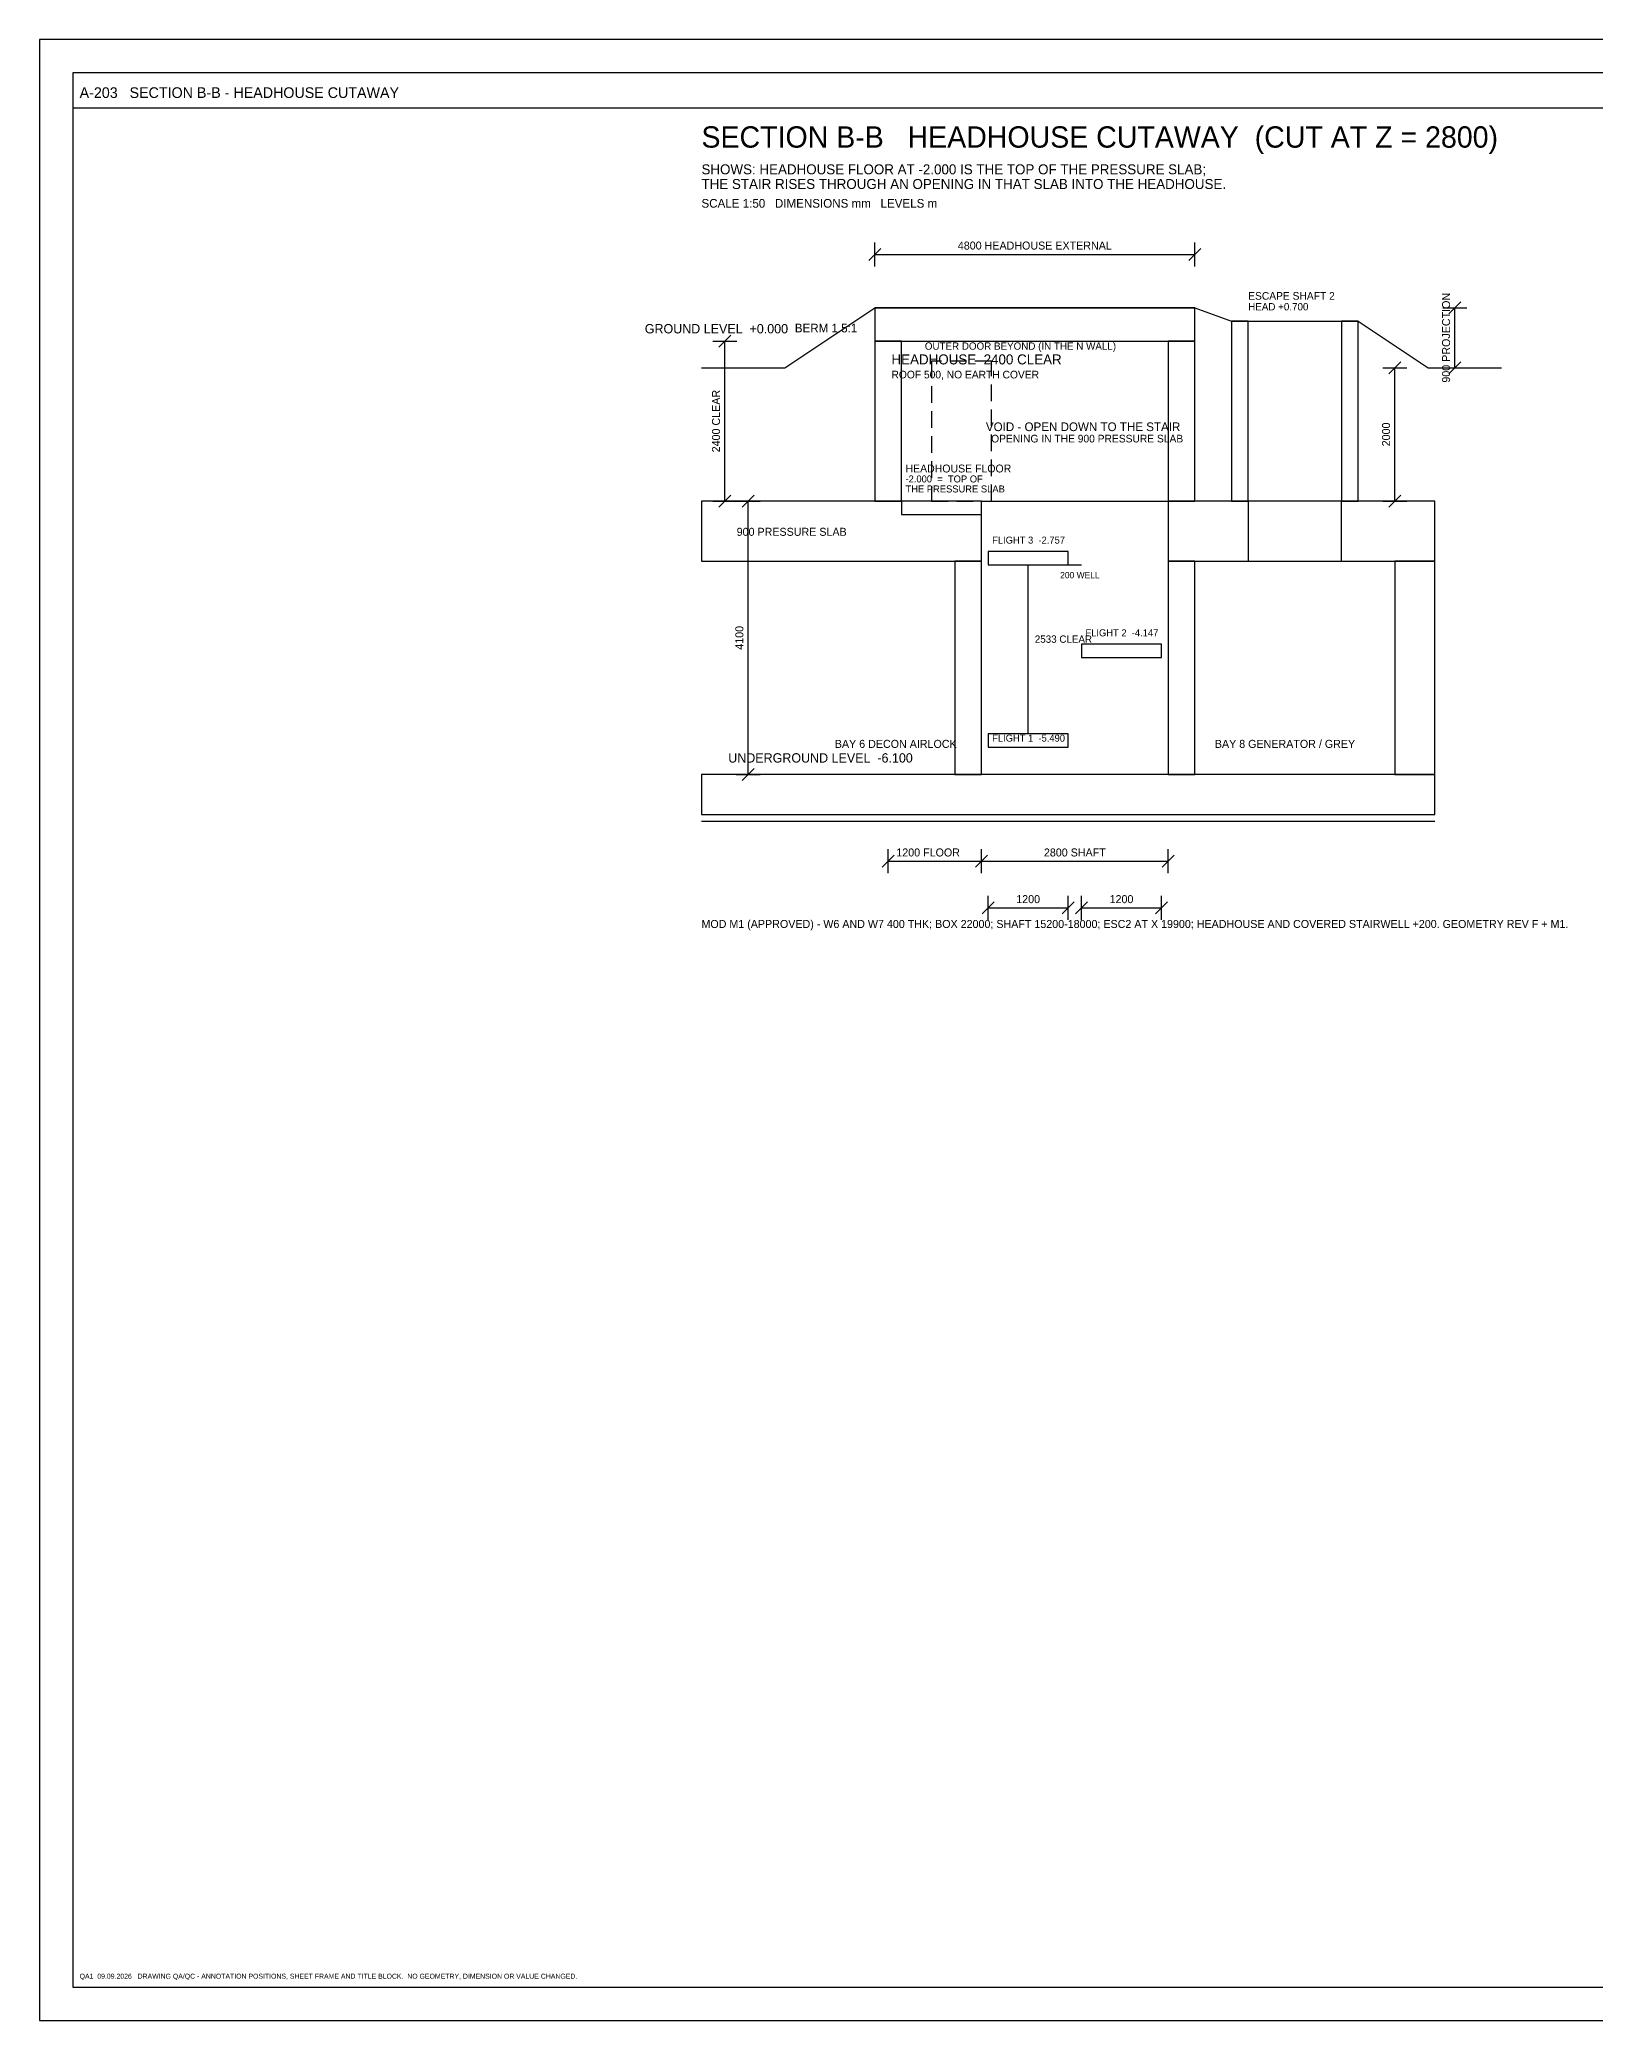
# Model space of a CAD drawing. Extents: x 1073 to 43123, y -24780 to 4920.
# Drawn here: x 1073 to 24408, y -24780 to 4920 of the extents above; entities that cross this region are included whole.
import ezdxf
from ezdxf.enums import TextEntityAlignment as Align

# ---------------------------------------------------------------- set-up
doc = ezdxf.new("R2010")
doc.units = 0
doc.header["$LTSCALE"] = 25
doc.linetypes.add('DASHED', pattern=[15, 10, -5])
for name, color, linetype in [('DIM', 4, 'CONTINUOUS'), ('GROUND', 42, 'CONTINUOUS'), ('HIDDEN', 8, 'DASHED'), ('OPENINGS', 1, 'CONTINUOUS'), ('SHEET-BORDER', 7, 'Continuous'), ('SHEET-TEXT', 7, 'Continuous'), ('STAIRS', 3, 'CONTINUOUS'), ('TEXT', 2, 'CONTINUOUS'), ('WALLS', 7, 'CONTINUOUS')]:
    doc.layers.add(name, color=color, linetype=linetype)

msp = doc.modelspace()

# ---------------------------------------------------------------- linework, layer by layer
at = {"layer": 'DIM'}
for p, q in [((13510, 1610), (13690, 1790)), ((13600, 1520), (13600, 1880)), ((18310, 1610), (18490, 1790)), ((18400, 1520), (18400, 1880)), ((13600, 1700), (18400, 1700)), ((22120, 900), (22480, 900)), ((22210, 810), (22390, 990)), ((22300, 0), (22300, 900)), ((11170, 400), (11530, 400)), ((11260, 310), (11440, 490)), ((11350, -2000), (11350, 400)), ((21220, 0), (21580, 0)), ((21310, -90), (21490, 90)), ((21400, -2000), (21400, 0)), ((22120, 0), (22480, 0)), ((22210, -90), (22390, 90)), ((11170, -2000), (11530, -2000)), ((11260, -2090), (11440, -1910)), ((11520, -2000), (11880, -2000)), ((11610, -2090), (11790, -1910)), ((11700, -6100), (11700, -2000)), ((21220, -2000), (21580, -2000)), ((21310, -2090), (21490, -1910)), ((15900, -5490), (15900, -2957)), ((11520, -6100), (11880, -6100)), ((11610, -6190), (11790, -6010)), ((13710, -7490), (13890, -7310)), ((13800, -7580), (13800, -7220)), ((13800, -7400), (15200, -7400)), ((15110, -7490), (15290, -7310)), ((15110, -7490), (15290, -7310)), ((15200, -7580), (15200, -7220)), ((15200, -7580), (15200, -7220)), ((15200, -7400), (18000, -7400)), ((17910, -7490), (18090, -7310)), ((18000, -7580), (18000, -7220)), ((15210, -8190), (15390, -8010)), ((15300, -8280), (15300, -7920)), ((16410, -8190), (16590, -8010)), ((16500, -8280), (16500, -7920)), ((16610, -8190), (16790, -8010)), ((16700, -8280), (16700, -7920)), ((17810, -8190), (17990, -8010)), ((17900, -8280), (17900, -7920)), ((15300, -8100), (16500, -8100)), ((16700, -8100), (17900, -8100))]:
    msp.add_line(p, q, dxfattribs=at)
at = {"layer": 'GROUND'}
for p, q in [((12250, 0), (13600, 900)), ((13600, 900), (18400, 900)), ((18400, 900), (18950, 700)), ((18950, 700), (20850, 700)), ((20850, 700), (21900, 0)), ((11000, 0), (12250, 0)), ((21900, 0), (23000, 0)), ((11000, -6800), (22000, -6800))]:
    msp.add_line(p, q, dxfattribs=at)
at = {"layer": 'HIDDEN'}
msp.add_line((16500, -2957), (16700, -2957), dxfattribs=at)
msp.add_lwpolyline([(14450, -2000), (15350, -2000), (15350, 100), (14450, 100)], close=True, dxfattribs=at)
at = {"layer": 'OPENINGS'}
for p, q in [((19200, 700), (20600, 700)), ((15200, -2000), (18000, -2000))]:
    msp.add_line(p, q, dxfattribs=at)
msp.add_lwpolyline([(19200, -2900), (20600, -2900), (20600, -2000), (19200, -2000)], close=True, dxfattribs=at)
at = {"layer": 'SHEET-BORDER'}
for p, q in [((43123, 4920), (1073, 4920)), ((1073, 4920), (1073, -24780)), ((42623, 4420), (1573, 4420)), ((1573, 4420), (1573, -24280)), ((1573, 3895), (42623, 3895)), ((1573, -24280), (42623, -24280)), ((1073, -24780), (43123, -24780))]:
    msp.add_line(p, q, dxfattribs=at)
at = {"layer": 'STAIRS'}
for points in [[(14000, -2200), (15200, -2200), (15200, -2000), (14000, -2000)], [(15300, -2957), (16500, -2957), (16500, -2757), (15300, -2757)], [(16700, -4347), (17900, -4347), (17900, -4147), (16700, -4147)], [(15300, -5690), (16500, -5690), (16500, -5490), (15300, -5490)]]:
    msp.add_lwpolyline(points, close=True, dxfattribs=at)
at = {"layer": 'WALLS'}
for points in [[(13600, 400), (18400, 400), (18400, 900), (13600, 900)], [(18950, -2000), (19200, -2000), (19200, 700), (18950, 700)], [(20600, -2000), (20850, -2000), (20850, 700), (20600, 700)], [(13600, -2000), (14000, -2000), (14000, 400), (13600, 400)], [(18000, -2000), (18400, -2000), (18400, 400), (18000, 400)], [(11000, -2900), (15200, -2900), (15200, -2000), (11000, -2000)], [(18000, -2900), (22000, -2900), (22000, -2000), (18000, -2000)], [(14800, -6100), (15200, -6100), (15200, -2900), (14800, -2900)], [(18000, -6100), (18400, -6100), (18400, -2900), (18000, -2900)], [(21400, -6100), (22000, -6100), (22000, -2900), (21400, -2900)], [(11000, -6700), (22000, -6700), (22000, -6100), (11000, -6100)]]:
    msp.add_lwpolyline(points, close=True, dxfattribs=at)

# ---------------------------------------------------------------- texts
at = {"layer": 'DIM'}
for s, p in [('4800 HEADHOUSE EXTERNAL', (16000, 1772)), ('1200 FLOOR', (14400, -7328)), ('2800 SHAFT', (16600, -7328)), ('1200', (15900, -8028)), ('1200', (17300, -8028))]:
    msp.add_text(s, height=120, dxfattribs=at).set_placement(p, align=Align.CENTER)
for s, p in [('900 PROJECTION', (22228, 450)), ('2400 CLEAR', (11278, -800)), ('2000', (21328, -1000)), ('4100', (11628, -4050))]:
    msp.add_text(s, height=120, rotation=90, dxfattribs=at).set_placement(p, align=Align.CENTER)
at = {"layer": 'HIDDEN'}
msp.add_text('OUTER DOOR BEYOND (IN THE N WALL)', height=110, dxfattribs=at).set_placement((14350, 270))
at = {"layer": 'SHEET-TEXT'}
for s, height, p in [('A-203   SECTION B-B - HEADHOUSE CUTAWAY', 160, (1673, 4045)), ('QA1  09.09.2026   DRAWING QA/QC - ANNOTATION POSITIONS, SHEET FRAME AND TITLE BLOCK.  NO GEOMETRY, DIMENSION OR VALUE CHANGED.', 75, (1673, -24155))]:
    msp.add_text(s, height=height, dxfattribs=at).set_placement(p)
at = {"layer": 'TEXT'}
for s, height, p in [('SECTION B-B   HEADHOUSE CUTAWAY  (CUT AT Z = 2800)', 320, (11000, 3300)), ('SHOWS: HEADHOUSE FLOOR AT -2.000 IS THE TOP OF THE PRESSURE SLAB;', 150, (11000, 2900)), ('THE STAIR RISES THROUGH AN OPENING IN THAT SLAB INTO THE HEADHOUSE.', 150, (11000, 2680)), ('SCALE 1:50   DIMENSIONS mm   LEVELS m', 130, (11000, 2400)), ('HEAD +0.700', 110, (19200, 860)), ('ESCAPE SHAFT 2', 115, (19200, 1020)), ('GROUND LEVEL  +0.000', 140, (10150, 515)), ('BERM 1.5:1', 130, (12400, 530)), ('HEADHOUSE  2400 CLEAR', 150, (13850, 50)), ('ROOF 500, NO EARTH COVER', 115, (13850, -160)), ('VOID - OPEN DOWN TO THE STAIR', 130, (15266, -950)), ('OPENING IN THE 900 PRESSURE SLAB', 115, (15345, -1120)), ('HEADHOUSE FLOOR', 118, (14060, -1570)), ('THE PRESSURE SLAB', 105, (14060, -1870)), ('-2.000  =  TOP OF', 105, (14060, -1720)), ('900 PRESSURE SLAB', 120, (11528, -2520)), ('FLIGHT 3  -2.757', 105, (15360, -2637)), ('200 WELL', 95, (16380, -3157)), ('2533 CLEAR', 110, (16000, -4124)), ('FLIGHT 2  -4.147', 105, (16760, -4027)), ('BAY 6 DECON AIRLOCK', 120, (13000, -5700)), ('FLIGHT 1  -5.490', 105, (15360, -5606)), ('BAY 8 GENERATOR / GREY', 120, (18700, -5700)), ('UNDERGROUND LEVEL  -6.100', 140, (11402, -5920)), ('MOD M1 (APPROVED) - W6 AND W7 400 THK; BOX 22000; SHAFT 15200-18000; ESC2 AT X 19900; HEADHOUSE AND COVERED STAIRWELL +200. GEOMETRY REV F + M1.', 120, (11000, -8400))]:
    msp.add_text(s, height=height, dxfattribs=at).set_placement(p)

doc.saveas('drawing.dxf')
